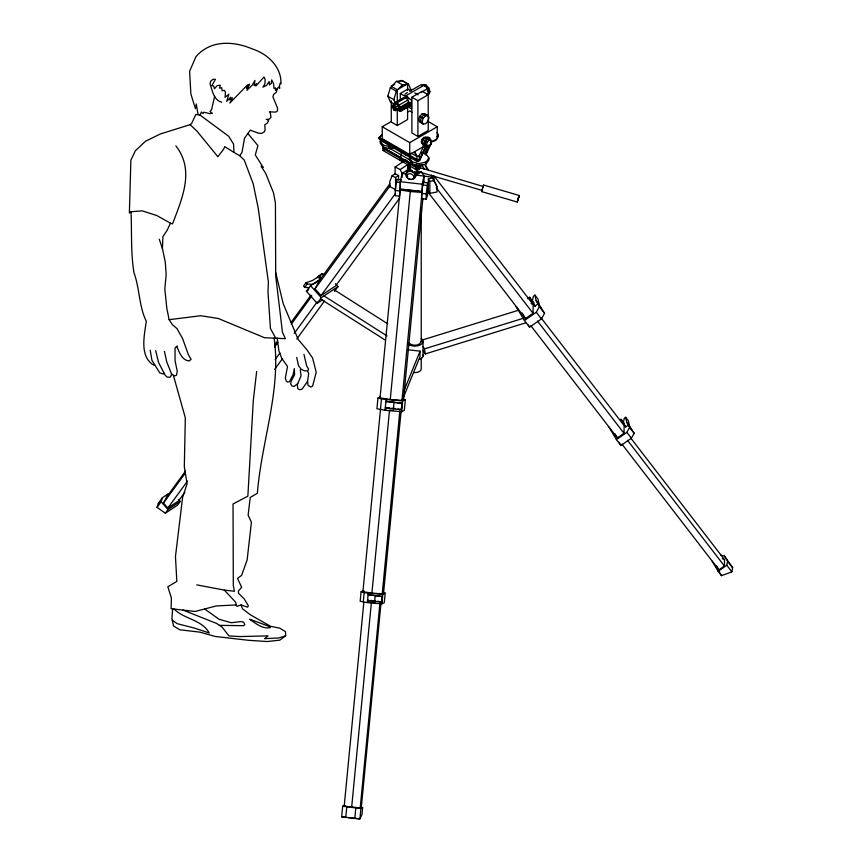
<?xml version="1.0" encoding="UTF-8"?>
<svg xmlns="http://www.w3.org/2000/svg" width="862" height="862" viewBox="0 0 862 862"><rect width="100%" height="100%" fill="white"/><g stroke="black" fill="none" stroke-linecap="round" stroke-linejoin="round"><path stroke-width="1.29" d="M391.402 121.456L382.232 126.746L382.232 138.653L409.73 154.535L424.632 145.937M391.262 100.865L391.262 122.038L397.274 125.507L407.586 119.549L407.586 107.642M397.274 125.507L397.274 109.625M397.274 101.694L397.274 89.788L407.586 83.829L407.586 90.445M409.73 154.535L409.73 142.629L437.239 126.746L437.239 138.653L430.353 142.629M411.885 97.223L411.885 132.953L417.898 136.422L428.209 130.464L428.209 94.745L422.197 91.275L411.885 97.223L417.898 100.703L428.209 94.745M417.898 136.422L417.898 100.703M433.866 180.848L433.942 175.859L533.179 304.566L533.05 313.294L525.508 318.552L427.089 190.911M530.852 325.696L617.375 437.896L624.002 433.274L624.12 425.591L540.873 317.625M621.944 444.092L718.93 569.868L724.425 566.032L724.522 559.664L630.833 438.155M408.276 349.81L420.106 351.146L419.956 356.803L403.06 398.244M176.516 346.567L177.022 346.89C179.285 352.386 182.27 360.725 189.328 360.909L191.095 359.282L188.444 354.832L182.561 338.475L176.936 328.541L172.583 324.845L169.114 319.694L166.797 308.165L164.814 289.082L166.183 274.375L165.245 261.983L162.444 248.482L162.886 236.705L167.099 230.348L170.482 223.193L172.54 223.894C181.936 198.874 195.06 170.299 175.87 145.893M395.787 181.968L400.302 182.475L399.731 196.202L395.216 195.696L395.216 190.437L396.671 179.361L401.186 179.867L400.604 181.602M421.669 193.4L423.123 182.324L427.638 182.83L427.638 194.866L426.194 199.176L421.669 198.669L421.669 193.4L426.194 193.907L426.194 199.176M426.194 193.907L427.638 182.83M380.357 396.779L377.965 397.975L376.931 408.771L385.066 410.258L401.617 411.745L404.332 410.387L405.366 399.591L402.737 399.289M363.204 590.718L361.092 591.774L360.176 601.277L367.331 602.581L381.898 603.885L384.29 602.689L385.206 593.185L382.62 592.894M422.251 191.504L401.606 189.187L400.087 189.952L380.056 397.878L390.26 399.483L401.994 400.334L403.513 399.58L422.897 198.314M380.422 409.73L381.457 398.934L377.965 397.975M401.067 411.54L383.568 593.175L382.232 593.843L371.91 593.099L362.934 591.677L380.551 408.707M342.677 806.207L355.812 807.963L360.93 808.254L362.676 807.382L361.997 814.428L359.907 818.9L341.654 816.853L342.677 806.207L344.423 805.334M363.247 602.118L364.163 592.614L361.092 591.774M381.058 602.473L361.318 807.382L360.208 807.931L344.197 806.132L363.807 602.57M345.737 817.585L346.761 806.951M385.066 410.258L386.101 399.462L402.651 400.949L405.366 399.591M385.67 409.956L385.907 407.554L389.516 407.909M386.478 401.552L386.715 399.16M367.331 602.581L368.246 593.078L382.814 594.381L385.206 593.185M367.869 602.312L368.096 599.93M368.559 595.179L368.785 592.808M390.26 399.483L410.29 191.558L400.087 189.952M371.91 593.099L389.538 410.129L393.406 410.409M351.653 807.306L371.393 602.409L368.904 602.01M374.701 601.223L375.239 595.61L368.085 594.802L382.394 596.407L381.586 602.161L367.546 600.415M393.428 408.717L394.042 402.338L385.917 401.423L402.177 403.244L401.261 409.784L385.303 407.801L385.907 407.5M354.788 818.609L355.812 807.963M360.208 807.931L379.948 603.023M360.93 808.254L359.907 818.9L355.995 818.458M382.232 593.843L399.86 410.872M381.586 602.161L382.394 596.407M381.898 603.885L382.814 594.381M401.994 400.334L421.895 193.745M401.261 409.784L402.177 403.244M401.617 411.745L402.651 400.949M421.227 341.158C420.128 346.298 411.605 346.265 408.707 342.623M256.639 371.533L253.266 400.938L247.868 496.156L233.031 504.001L233.3 585.449L234.389 591.257L224.292 590.093L196.751 584.867M164.426 351.362L166.711 361.814L171.441 373.645L171.161 375.81L169.771 377.384L166.851 376.931L164.976 374.927L158.522 362.374L155.677 350.586M172.626 608.895L171.915 618.593L173.542 625.984L179.856 629.788L199.952 632.158L215.188 636.458L248.364 640.283L267.048 641.543L279.805 640.154L285.71 635.757L285.473 631.663L279.644 628.096L270.668 626.34L250.271 614.735L242.513 608.787L241.058 604.973L236.975 606.288L235.671 604.962M275.668 272.575L283.242 303.726L298.177 339.445L306.753 349.584L312.594 357.989L316.225 372.309L312.594 386.165L310.643 387.027L308.036 385.4L307.572 381.392L308.682 373.602L307.572 370.994L304.405 370.768L301.301 369.41L298.608 365.951L296.69 357.407M400.388 159.136L404.687 159.621L404.698 160.72L400.41 160.246L401.369 152.693M724.554 556.13L732.625 567.746L731.87 571.851L721.505 575.665L718.143 571.301L726.795 565.267L727.55 561.162L724.554 556.13L720.74 555.117M419.029 167.39L483.237 186.483L483.636 185.114L482.731 187.884M482.774 187.625L481.707 191.612L517.254 202.042L517.965 199.391M422.24 191.698L400.302 189.241L400.302 181.72L402.069 173.499L400.216 169.566L395.119 167.002L395.119 174.383M422.24 190.577L422.24 184.188L423.996 175.956L421.356 171.527M214.627 96.393L211.599 109.582L210.005 111.521L212.397 113.331L209.606 113.612L203.852 112.211L203.055 113.59L201.385 111.995L200.092 115.131L228.667 136.239L233.559 144.062L233.979 152.412L239.668 155.699L244.215 160.009L253.18 183.725L258.212 208.098L268.416 282.273L267.985 291.539L270.42 328.465L275.668 338.023M517.825 199.887L517.609 200.835L517.846 200.156M518.601 197.635L518.816 196.687L518.277 198.325M482.418 188.961L482.063 190.394L416.529 171.161M518.461 198.131L519.172 195.48L483.625 185.05M277.402 88.463L276.303 92.277L273.674 94.378L272.909 96.835L277.575 108.192L277.499 110.875L275.797 112.092L269.44 111.866M517.814 199.758L518.116 198.863M518.31 198.659L518.601 197.764M518.062 198.917L518.31 198.066M518.105 199.456L518.364 198.605M395.346 104.69L390.335 101.791L387.825 96.232L390.335 87.762L396.412 81.351L402.489 80.748L408.502 84.217L411.023 89.788M395.346 103.041L393.837 99.701L396.348 91.232L402.425 84.821L408.502 84.217M418.673 119.796L419.675 116.413L422.111 113.849L424.535 113.601L427.972 115.594L428.985 117.814L427.972 121.208L425.548 123.772L423.113 124.009L419.675 122.027L418.673 119.796L422.111 121.79L423.113 124.009M422.111 121.79L423.113 118.396L425.548 115.831L427.972 115.594M422.089 143.545L421.335 141.874L422.089 139.342L423.91 137.414L427.972 137.026L429.696 138.017L430.698 140.247M427.261 146.195L424.837 146.432L423.113 145.441L422.111 143.221L423.113 139.827L425.548 137.263L427.261 138.254L429.696 138.017M424.837 146.432L423.824 144.213L424.837 140.818L427.261 138.254M424.772 143.868L425.526 141.325L427.347 139.396L429.179 139.213L430.892 140.215L431.647 141.874L430.892 144.417L429.071 146.346L427.25 146.529L425.526 145.538L424.772 143.868L426.496 144.859L427.25 146.529M426.496 144.859L427.25 142.316L429.071 140.387L430.892 140.215M517.857 200.264L518.148 199.208M482.892 187.377L483.28 186.3M482.321 189.834L481.707 191.612M518.428 197.807L519.172 195.48M517.987 199.715L517.254 202.042M178.499 499.518L180.223 501.458L177.54 505.143L165.342 513.246L157.067 507.352L158.371 503.246L162.422 497.676L168.478 493.667L166.441 496.447M157.067 507.352L161.119 501.781L162.422 497.676M400.41 160.246L401.229 157.8M427.552 145.678L425.02 153.21L422.499 152.919M425.925 154.147L428.457 146.615M417.186 170.978L416.357 173.327L413.21 172.217L409.364 168.575L409.913 167.012M406.552 172.626A4.881 3.901 19.5 0 1 409.924 170.202L410.624 168.241M420.785 172.131L417.036 172.195M392.091 175.773L389.829 181.408L389.829 186.666L395.572 189.543L395.572 177.518L398.589 175.514L395.119 173.768L392.091 175.773L395.572 177.518M403.707 391.359L420.106 351.146M398.276 109.086L395.701 110.573L394.182 110.422L392.027 106.705L392.663 105.315L395.238 103.828L396.757 103.968L398.901 107.696L398.136 109.129L398.513 110.401L400.334 111.457L410.711 105.606L410.711 103.365L408.76 102.244L398.513 108.3L400.334 109.355L400.334 111.457M394.182 104.474L395.065 102.524L403.653 97.557L405.776 97.772L407.909 100.014L408.793 102.977M395.701 110.573L396.326 109.183L395.701 107.06L394.182 105.466L392.663 105.315M398.815 108.827L398.815 110.228L400.033 110.929L400.033 109.528L398.815 108.827L401.142 107.89M399.849 108.138L400.173 107.2L401.142 107.394L402.511 109.679M400.28 108.386L400.528 107.836M408.362 103.128L408.76 102.244M405.377 107.825L406.358 108.386L406.358 107.265M428.058 95.348L428.985 93.301L427.595 88.646L424.255 85.122L420.915 84.788L409.633 91.297M428.791 94.27L429.933 91.771L428.791 87.956L426.065 85.069L423.328 84.799L421.604 85.791M379.754 137.241L379.118 138.599L381.467 140.948L416.734 161.302L419.708 160.31L426.431 145.829M385.163 148.717L383.59 147.143L382.965 150.484L416.734 169.986L419.083 169.62L421.335 164.782M416.734 161.302L419.708 160.31L419.083 155.979L423.576 146.303M425.871 146.044L419.708 159.319L417.359 159.685L379.118 137.608L382.103 134.623L379.118 137.608L379.118 138.599L417.359 160.677L416.734 156.345L414.697 151.766M419.083 160.935L425.817 146.432M426.949 149.6L429.201 144.751M420.214 165.213L418.458 168.273M425.268 154.32L429.201 145.85M425.828 155.095L431.453 142.984L431.453 141.002M184.856 492.267L178.553 500.919L167.853 508.03L163.457 503.085L166.614 497.051L185.535 471.083M399.86 197.84L335.695 285.872L321.041 295.601L315.018 288.824L319.339 280.57L389.839 183.843M537.888 303.984L544.59 313.251L541.444 318.929L529.591 327.194L524.441 320.513L536.293 312.238L539.429 306.57L537.888 303.984L534.882 306.096L529.591 297.228L527.522 298.672M628.269 425.085L634.163 433.241L631.393 438.23L620.963 445.503L616.427 439.62L626.857 432.347L629.626 427.358L628.269 425.085L625.618 426.938L620.963 419.137L623.98 423.048M307.572 381.392L302.077 389.161L299.75 389.71L297.778 388.762L297.358 384.571L301.043 375.886L300.299 370.013M239.668 155.699L242.006 152.38L244.517 138.2L250.292 130.151L258.147 133.093L261.337 133.459L264.257 131.961L265.108 129.763L264.774 124.71L266.972 123.406L268.632 120.895L266.972 119.376M393.406 147.908L389.969 148.738L383.094 147.09L380.25 143.124L380.25 141.131L381.672 139.148M436.937 136.67L438.359 134.688L436.937 132.705M412.316 163.963L412.316 161.97L409.461 158.005L409.461 159.987L412.316 163.963L419.191 165.601L426.065 163.963L426.065 161.97L428.91 158.005L426.065 154.039L421.475 152.94M426.065 163.963L428.91 159.987L428.91 158.005M314.242 283.695L320.448 279.568L318.046 276.853L312.604 280.462L305.967 282.725L303.532 286.055L304.739 287.412L309.566 287.66M304.739 287.412L307.174 284.072L313.208 284.385M322.733 299.653L317.162 303.349L306.43 291.259L310.546 285.624L321.203 278.545L318.789 275.829L321.892 273.771L324.101 274.493M317.421 277.715L318.789 275.829M319.834 276.594L321.892 273.771M315.018 288.824L390.27 185.578M274.482 345.199L277.65 340.856M291.119 322.377L310.923 295.213M274.633 347.041L277.801 342.688M291.27 324.209L311.872 295.957M163.457 503.085L185.535 472.785M321.041 295.601L395.496 193.444M275.183 359.519L279.935 353M294.19 333.443L317.162 301.926M167.853 508.03L187.56 480.985M317.162 303.349L321.278 297.713L337.99 286.604L335.404 283.706M165.342 513.246L168.025 509.561L180.223 501.458M274.612 369.432L282.531 358.56M296.797 339.003L324.521 300.957M334.564 291.313L337.99 286.604M164.049 373.127L163.381 373.989L159.772 372.88L151.927 360.338L150.193 350.241M297.746 383.644L293.974 386.488L291.884 385.939L290.656 383.849L291.087 381.392L294.588 374.733L294.341 368.591L293.145 374.754L289.32 381.823L287.542 382.135L286.173 380.95L285.354 377.955L287.52 366.447L281.809 358.473L278.911 350.974L277.198 338.066M416.109 168.629L419.083 167.637L419.083 169.62L418.458 166.28M177.184 345.942L175.04 347.946L175.04 360.736L177.27 371.306L176.505 375.153L175.051 375.8L173.381 375.379L171.441 373.645M170.482 223.193L156.765 215.522L142.295 210.867L131.013 211.74L129.375 213.076L130.884 160.127L135.388 150.764L145.506 141.239L160.289 133.998L190.136 124.645L191.698 123.331L195.836 114.452L200.092 115.131M307.572 370.994L308.596 369.055L306.732 366.081L303.941 354.357M541.875 309.156L539.181 304.631L537.985 299.06L534.946 295.106L533.438 296.162L532.22 301.28L535.216 306.301M631.771 429.632L629.4 425.656L628.355 420.742L625.672 417.273L624.347 418.189L623.269 422.692L625.801 426.949M382.965 150.484L385.314 148.867L401.283 158.091M395.119 167.002L403.491 161.442M400.216 169.566L408.599 164.006M402.069 177.443L402.069 173.499L408.351 169.329M306.43 291.259L308.564 289.847M158.371 503.246L160.386 501.899M154.632 364.669L153.802 365.186C139.159 356.663 144.374 335.199 146.303 321.289C138.933 306.419 139.741 288.511 133.998 272.801C130.625 252.458 131.94 232.19 131.013 211.74M394.699 84.325L391.262 86.308L397.274 89.788M399.278 81.674L401.573 80.36L407.586 83.829M400.28 99.884L400.28 93.505L408.017 89.034L411.368 90.973M405.129 93.904L407.381 92.6M403.987 95.316L406.207 95.542L424.255 85.122M424.341 86.06L426.065 85.069M395.065 102.524L397.188 102.729L405.776 97.772M392.027 106.705L396.757 103.968M395.701 107.06L398.276 105.573M397.188 102.729L399.311 104.981L407.909 100.014M420.828 92.557L428.791 87.956M394.182 110.422L398.901 107.696M398.136 109.129L409.73 102.341M429.933 91.771L428.209 92.762L427.078 88.948M400.334 109.355L410.711 103.365M426.733 94.604L428.985 93.301M400.711 110.616L411.109 104.722M406.358 108.386L408.566 107.114M407.446 112.189L409.73 110.875L412.025 112.189M362.934 591.677L364.27 591.009M344.197 806.132L345.306 805.582M285.71 635.757L278.922 637.955L264.569 638.656L268.071 635.876L239.808 636.576L228.99 635.919L222.17 627.245L216.577 623.452L183.11 610.113M422.111 340.07L518.762 310.158M423.08 346.578L424.492 348.873L523.687 318.175M423.113 350.511L425.214 353.948L525.691 322.862M380.25 141.131L383.094 145.107L389.969 146.745L392.264 146.206M430.935 141.734L435.515 140.635L438.359 136.67L438.359 134.688M412.316 161.97L419.191 163.618L426.065 161.97M428.349 178.854L432.702 177.992L437.045 186.698L437.045 191.967L429.847 193.39L428.349 190.879L428.349 178.854L429.847 181.365L429.847 193.39M429.847 181.365L434.2 180.503M411.045 153.059L416.734 156.345L419.083 155.979M382.965 145.43L382.965 147.413L416.734 166.916L419.083 166.549M169.114 319.694L200.717 315.729L218.258 318.477L264.505 337.71L285.387 338.669L282.456 332.269L275.711 275.948L275.42 203.066L273.523 192.862L265.582 173.208L261.1 166.194L263.201 167.444L255.271 154.901L257.953 145.613L247.89 133.502M266.196 119.452L269.267 119.15L271.024 117.286L270.151 111.995M426.259 114.603L423.824 114.84L421.399 117.404L420.387 120.788L421.399 123.018M425.526 145.538L427.347 145.355M219.368 625.349L243.299 625.683L244.84 624.831L243.752 622.267L241.155 621.545L231.264 622.73L219.067 619.282L204.671 608.981M410.29 191.558L422.024 192.409M371.393 602.409L375.056 602.667M423.63 85.327L426.065 85.564L428.489 88.129M409.73 105.509L410.711 105.606M407.327 106.565L409.558 106.78M401.142 109.873L401.746 109.937M401.142 110.368L402.112 110.573L402.425 109.625L401.142 107.394M405.409 155.128L407.801 155.397M407.015 160.364L404.612 160.095L404.612 161.226L406.983 161.496M402.069 173.499L405.937 173.93M414.967 174.943L432.702 177.238L431.377 175.018M400.302 181.72L422.24 184.188M422.24 184.942L426.765 185.449M395.216 190.437L399.731 190.944M381.457 398.934L386.101 399.462M391.93 408.179L395.55 408.588M364.163 592.614L368.246 593.078M370.466 600.415L375.239 600.954M341.654 816.853L345.565 817.295M348.173 817.585L353.388 818.167M394.042 402.338L401.875 403.405M375.239 595.61L382.135 596.547M421.701 164.491L425.429 165.041L428.737 170.579M397.953 408.944L401.563 409.633M377.621 601.223L381.855 602.032M241.058 604.973L247.599 607.171L248.364 605.824L244.151 598.778L238.58 593.422L238.408 590.933L241.672 587.421L237.535 578.391L241.651 575.299L247.135 559.944L251.413 522.264L248.127 515.164L250.217 497.482L257.372 493.258C261.434 441.312 281.389 390.508 274.138 337.979M221.717 102.276C213.636 100.035 212.375 90.629 210.059 83.873L210.705 81.179L213.065 79.25L215.446 79.336L211.836 85.629L213.722 85.974L214.466 88.797L217.17 85.629L220.295 85.23L219.551 88.226L221.685 87.655L222.094 90.779L224.152 90.262L225.499 92.094L225.047 97.277L228.883 94.217L226.695 101.35L230.822 97.191L229.626 99.83L232.514 97.826L229.852 103.063L247.631 84.767L246.446 88.312L249.527 84.056L246.931 90.294L252.394 85.026L254.926 80.414L254.15 85.64L256.467 83.689L255.906 86.017L263.987 77.009L265.076 79.132L264.968 83.754L262.899 87.148L266.606 85.403L269.116 81.513L269.547 85.015L271.293 83.302L271.724 79.897L273.588 83.84L274.019 88.43L275.441 87.87L275.441 90.413L278.782 87.094L279.762 88.301L279.363 86.512L280.215 83.097L280.969 83.851C281.605 66.708 267.5 53.875 252.232 48.886C233.333 40.88 210.447 39.824 195.922 56.73L189.629 71.244L190.858 93.915L195.458 108.666L196.299 103.99L198.034 114.42M531.067 303.575L533.179 304.566M722.367 558.651L724.522 559.664M396.412 81.351L402.425 84.821M414.719 92.913L418.07 94.842M390.335 87.762L396.348 91.232M400.28 93.505L411.454 99.949L411.454 108.881L406.983 106.306M422.111 113.849L425.548 115.831M387.825 96.232L393.837 99.701M419.675 116.413L423.113 118.396M428.069 121.456L437.239 126.746M423.91 137.414L425.634 138.405M427.347 139.396L429.071 140.387M422.089 139.342L424.837 140.818M425.526 141.325L427.25 142.316M421.335 141.874L423.059 142.876M422.111 143.221L423.824 144.213M382.232 126.746L409.73 142.629M388.784 147.801L410.915 160.569M405.84 160.72L416.109 166.646L416.734 169.986L416.734 168.004L382.965 148.501L384.527 150.063M419.234 167.508L420.785 168.435M233.979 152.412L224.691 146.626L223.754 149.061L217.849 156.69L197.042 131.218L190.136 124.645M333.702 289.503L387.717 323.789M324.015 295.914L387.027 335.911M321.181 299.416L385.325 340.124M172.271 620.187L177.249 623.689L194.176 628.021L209.25 632.967C201.837 619.562 184.317 619.325 174.135 609.078M406.207 95.542L408.717 98.182M405.506 107.761L406.228 108.181L406.228 107.33M224.292 590.093L235.434 601.956L236.565 604.919L216.114 605.964L195.114 611.492L171.107 608.723L171.387 598.077L167.842 586.753L176.839 581.43L175.471 556.496L182.604 497.417L187.043 483.927L184.317 466.708L185.308 417.736L173.381 375.379M310.546 285.624L321.278 297.713M305.967 282.725L307.174 284.072M161.119 501.781L168.025 509.561M534.946 295.106L536.132 300.687L539.181 304.631M539.429 306.57L544.59 313.251M625.672 417.273L626.717 422.175L629.4 425.656M529.591 297.228L534.009 302.95M629.626 427.358L634.163 433.241M536.293 312.238L541.444 318.929M727.55 561.162L732.625 567.746M626.857 432.347L631.393 438.23M436.269 187.776L533.05 313.294M726.795 565.267L731.87 571.851M537.489 321.063L624.002 433.274M627.45 440.256L724.425 566.032M517.62 308.51L516.144 306.603L524.441 320.513M716.268 565.418L718.93 569.868M715.449 565.515L716.796 567.767M718.143 570.019L721.505 575.665M712.087 561.151L718.143 571.301M626.717 422.175L629.088 426.151M536.132 300.687L538.825 305.202M614.811 433.608L617.375 437.896M618.97 442.163L620.963 445.503M609.122 427.38L616.427 439.62M522.2 313.003L525.508 318.552M528.309 325.049L529.591 327.194M437.045 186.698L432.702 177.992M414.579 151.701L416.734 156.345M425.429 165.795L426.852 168.887M159.276 239.248L162.444 248.482M428.823 89.26L429.502 91.523M399.311 104.981L400.194 107.944M424.492 348.873L425.214 353.948M416.346 168.823L416.357 173.327M409.913 168.079L409.924 170.202M409.353 165.17L409.364 168.575M423.996 175.956L423.996 182.539M423.123 182.324L423.123 184.587M423.005 341.934L423.005 356.221M421.227 207.559L421.227 341.794M421.227 357.902L421.227 368.645A6.443 3.717 0 0 1 413.566 372.556M419.191 163.618L419.191 165.601M416.734 163.931L416.734 166.916M398.589 175.514L398.589 180.029M396.671 179.361L396.671 182.033M389.969 146.745L389.969 148.738M383.59 147.143L383.59 149.137M383.094 145.107L383.094 147.09M421.313 338.41A8.286 4.784 0 0 1 419.88 345.123A8.286 4.784 0 0 1 408.254 344.304M422.994 354.972A8.286 4.784 0 0 1 419.88 359.411M420.505 165.967A2.834 1.627 60.4 0 1 422.628 166.495A2.834 1.627 60.4 0 1 424.007 169.308M419.288 168.273A1.843 1.056 60.4 0 1 419.622 168.489M414.547 171.775A4.881 3.901 19.5 0 1 415.312 176.667M416.486 171.732A4.881 3.901 19.5 0 1 415.258 175.439M407.252 172.723A4.881 3.901 19.5 0 1 409.472 168.499M420.505 171.754A6.336 3.653 0 0 1 414.719 174.695M407.963 171.29A6.336 3.653 0 0 1 408.071 170.342M409.03 168.909A6.336 3.653 0 0 1 408.599 165.256M410.118 165.45A6.336 3.653 0 0 1 408.297 163.888M408.017 170.299A4.946 3.954 19.5 0 1 410.28 166.032M417.37 171.419A4.946 3.954 19.5 0 1 416.885 172.335M416.572 171.592A4.946 3.954 19.5 0 1 415.312 175.331M407.22 172.562A4.946 3.954 19.5 0 1 409.482 168.295M414.525 171.883A4.946 3.954 19.5 0 1 414.514 177.594M407.672 176.775A4.946 3.954 19.5 0 1 406.896 175.848M406.422 174.814A4.946 3.954 19.5 0 1 412.359 170.579M409.202 168.661A6.336 3.653 0 0 1 408.825 165.008M410.28 165.687A6.336 3.653 0 0 1 408.48 164.114M393.568 106.888L393.568 108.289L394.785 109L394.785 107.588L393.568 106.888M269.968 627.633C262.522 629.238 255.421 623.258 249.775 619.261L268.739 626.232L269.968 627.633M406.498 176.969A4.946 3.954 19.5 0 0 414.891 177.971A4.946 3.954 19.5 0 0 410.711 171.419A4.946 3.954 19.5 0 0 406.498 176.969M407.327 177.658A3.502 2.801 19.5 0 0 413.275 178.369A3.502 2.801 19.5 0 0 410.312 173.725A3.502 2.801 19.5 0 0 407.327 177.658"/></g></svg>
